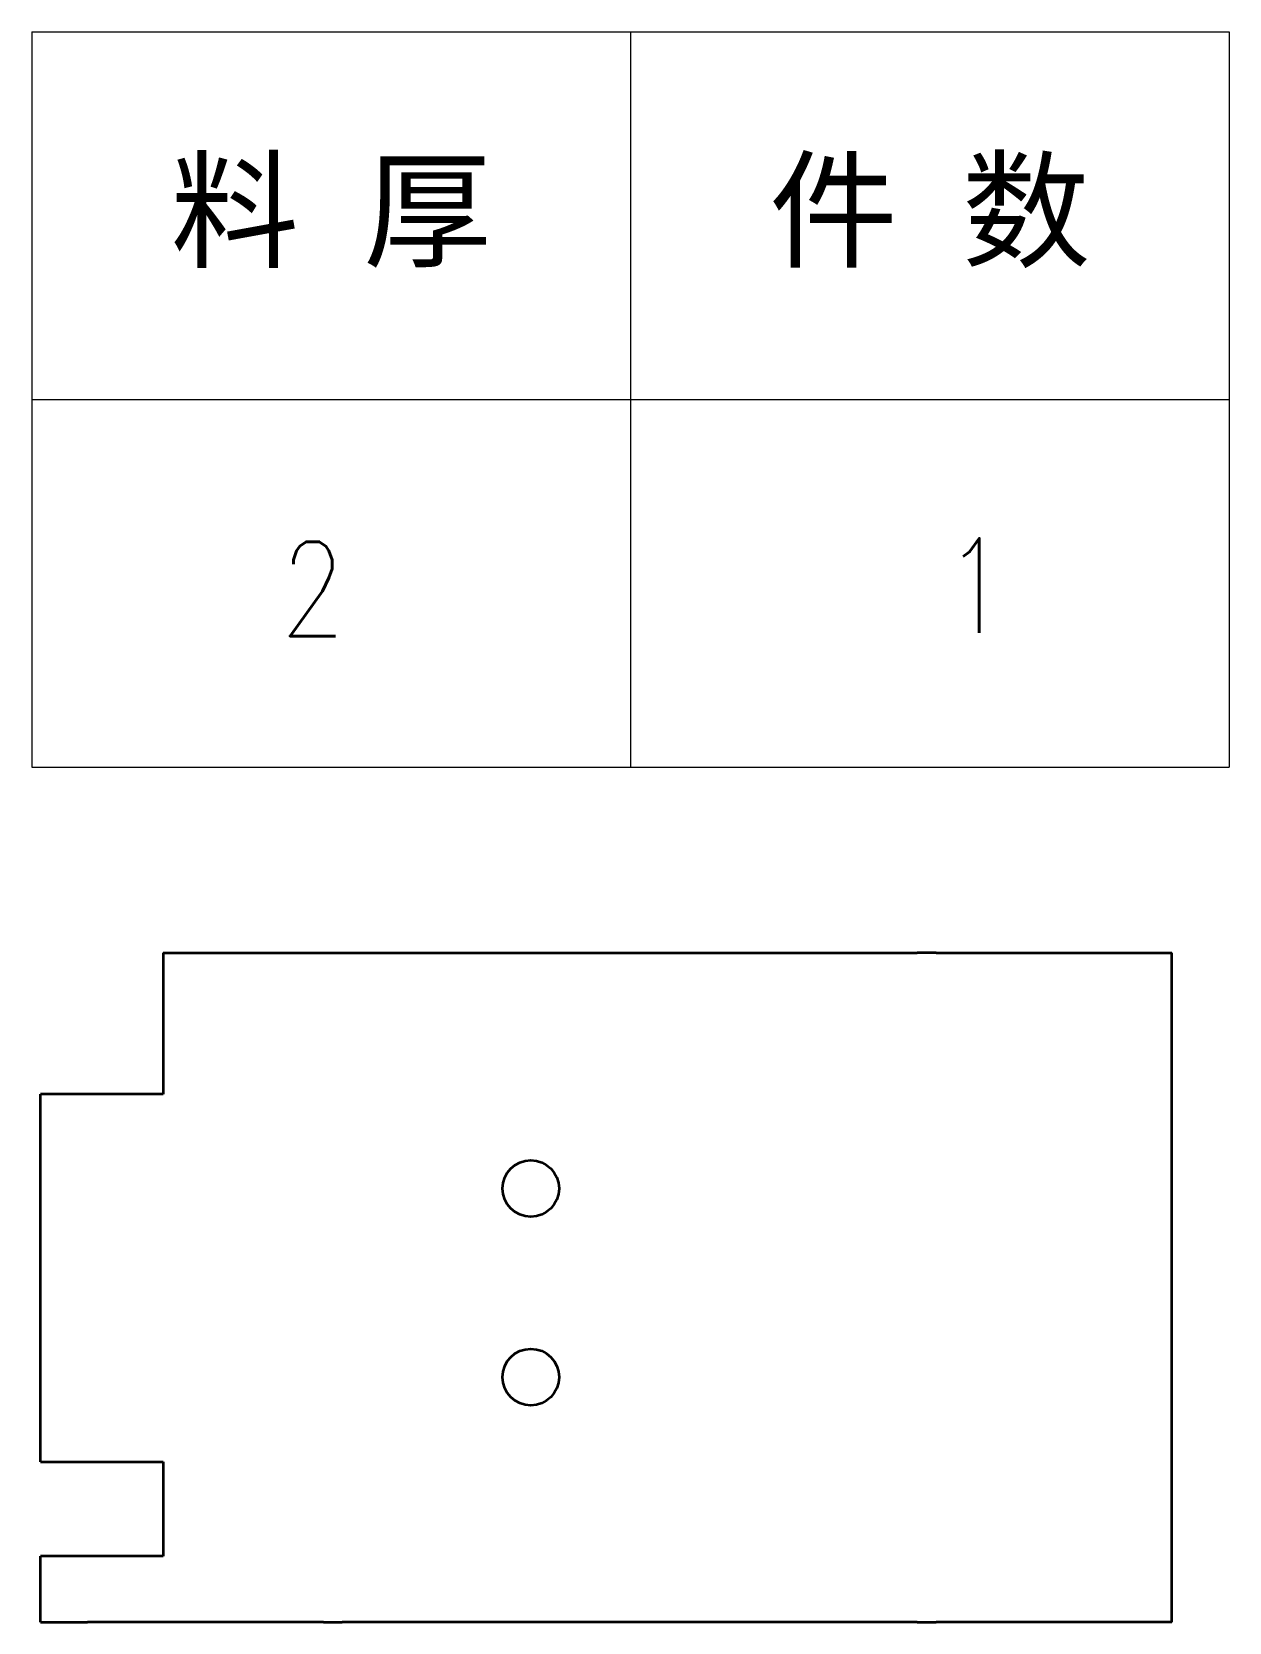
# Model space of a CAD drawing. Header units: millimetres. Extents: x 1201 to 11615, y -7347 to 2683.
# Drawn here: x 4581.7 to 4708.7, y -2739 to -2570.3 of the extents above; entities that cross this region are included whole.
import ezdxf
from ezdxf.enums import TextEntityAlignment as Align

# ---------------------------------------------------------------- set-up
doc = ezdxf.new("R2010")
doc.units = ezdxf.units.MM
doc.layers.add('DIM', color=3, linetype='Continuous', lineweight=20)
doc.layers.add('DRAWING', color=7, linetype='Continuous', lineweight=35)
doc.styles.add('DIM', font='romans.shx', dxfattribs={"width": 0.8, "bigfont": 'bigfont.shx'})
doc.styles.get("Standard").update_dxf_attribs({"font": 'arial.ttf'})

# ---------------------------------------------------------------- blocks, each defined once
blk = doc.blocks.new('*T31')
at = {"color": 0, "linetype": 'ByBlock', "lineweight": -2, "transparency": 16777216}
for p, q in [((0, 0), (127, 0)), ((0, 0), (0, -78)), ((63.5, 0), (63.5, -78)), ((127, 0), (127, -78)), ((0, -39), (127, -39)), ((0, -78), (127, -78))]:
    blk.add_line(p, q, dxfattribs=at)
at = {"color": 0, "transparency": 16777216, "char_height": 10, "width": 60.5, "attachment_point": 5}
for s, insert in [('{\\fSimSun|b0|i0|c134|p2;料 厚}', (31.75, -19.5)), ('{\\fSimSun|b0|i0|c134|p2;件 数}', (95.25, -19.5))]:
    blk.add_mtext(s, dxfattribs=dict(at, insert=insert))
blk = doc.blocks.new('拆图参数')
blk.add_blockref('*T31', (-63.5, 78))
at = {"style": 'DIM', "width": 0.8}
blk.add_attdef('6', text='', height=10, dxfattribs=at).set_placement((-37.13, 18.91), align=Align.MIDDLE_LEFT)
blk.add_attdef('1', text='', height=10, dxfattribs=at).set_placement((36.65, 19.27), align=Align.MIDDLE_CENTER)

msp = doc.modelspace()

# ---------------------------------------------------------------- linework, layer by layer
at = {"layer": 'DRAWING', "lineweight": 35}
for p, q in [((4595.602, -2668.001), (4595.602, -2683.001)), ((4595.602, -2668.001), (4614.602, -2668.001)), ((4614.602, -2668.001), (4675.602, -2668.001)), ((4677.602, -2668.001), (4702.602, -2668.001)), ((4702.602, -2739.001), (4702.602, -2668.001)), ((4587.602, -2683.001), (4582.602, -2683.001)), ((4582.602, -2722.001), (4582.602, -2683.001)), ((4595.602, -2683.001), (4587.602, -2683.001)), ((4582.602, -2722.001), (4587.602, -2722.001)), ((4587.602, -2722.001), (4595.602, -2722.001)), ((4595.602, -2722.001), (4595.602, -2732.001)), ((4582.602, -2739.001), (4582.602, -2732.001)), ((4587.602, -2732.001), (4582.602, -2732.001)), ((4595.602, -2732.001), (4587.602, -2732.001)), ((4582.602, -2739.001), (4587.602, -2739.001)), ((4612.602, -2739.001), (4587.602, -2739.001)), ((4675.602, -2739.001), (4614.602, -2739.001)), ((4702.602, -2739.001), (4677.602, -2739.001))]:
    msp.add_line(p, q, dxfattribs=at)
at = {"layer": 'DRAWING', "lineweight": 35, "ltscale": 0.015231}
for p, q in [((4614.602, -2668.001), (4615.211, -2668.001)), ((4615.211, -2739.001), (4614.602, -2739.001))]:
    msp.add_line(p, q, dxfattribs=at)
at = {"layer": 'DRAWING', "lineweight": 35, "ltscale": 0.009769}
for p, q in [((4615.211, -2668.001), (4615.602, -2668.001)), ((4615.602, -2739.001), (4615.211, -2739.001))]:
    msp.add_line(p, q, dxfattribs=at)
at = {"layer": 'DRAWING', "lineweight": 35, "ltscale": 0.025}
for p, q in [((4674.602, -2668.001), (4675.602, -2668.001)), ((4675.602, -2739.001), (4674.602, -2739.001))]:
    msp.add_line(p, q, dxfattribs=at)
at = {"layer": 'DRAWING', "lineweight": 35, "ltscale": 0.075}
for p, q in [((4677.602, -2668.001), (4675.602, -2668.001)), ((4612.602, -2739.001), (4614.602, -2739.001)), ((4675.602, -2739.001), (4677.602, -2739.001))]:
    msp.add_line(p, q, dxfattribs=at)
at = {"layer": 'DRAWING', "lineweight": 35}
for centre in [(4634.602, -2693.001), (4634.602, -2713.001)]:
    msp.add_circle(centre, 3, dxfattribs=at)

# ---------------------------------------------------------------- block references
at = {"layer": 'DIM'}
msp.add_blockref('拆图参数', (4645.181, -2648.322), dxfattribs=at).add_auto_attribs({'1': '1', '6': '2'})

doc.saveas('drawing.dxf')
